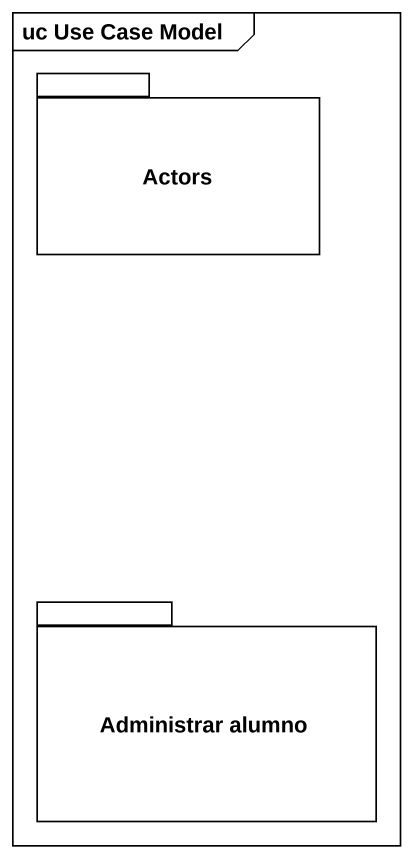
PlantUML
@startuml
mainframe uc Use Case Model
package Actors {
}
package "Administrar alumno" as Administrar_alumno {
}
@enduml
